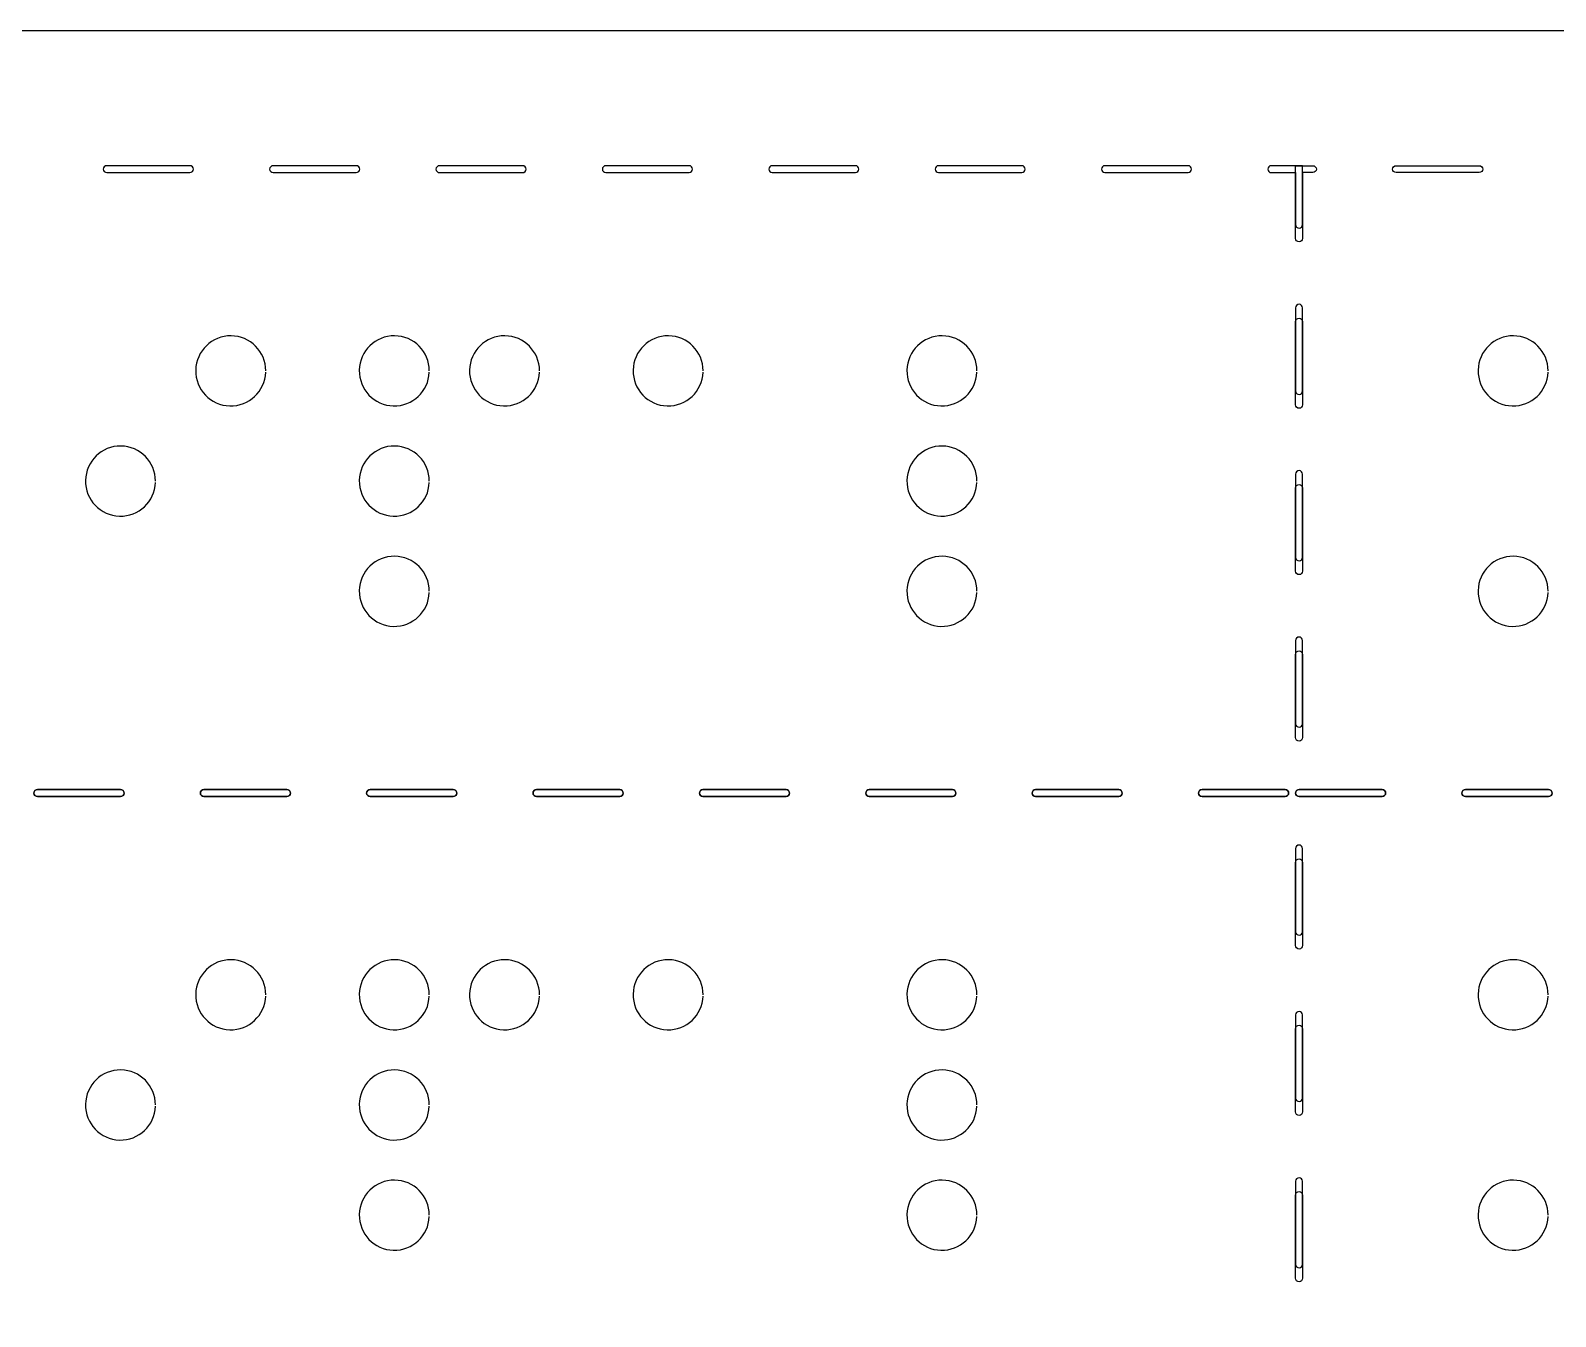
# Model space of a CAD drawing. Extents: x 0 to 168, y 0 to 80.
# Drawn here: x 83.5 to 127.5, y 42.8 to 79.9 of the extents above; entities that cross this region are included whole.
import ezdxf

# ---------------------------------------------------------------- set-up
doc = ezdxf.new("R2010")
doc.units = 0
doc.layers.add('Camada_1', color=7, linetype='CONTINUOUS')

msp = doc.modelspace()

# ---------------------------------------------------------------- linework, layer by layer
at = {"layer": 'Camada_1', "color": 7}
for points in [[(0.1, 79.900002), (167.9, 79.900002), (167.9, 0.1), (0.1, 0.1)], [(120.09964, 73.80078)], [(120.09962, 71.99998)], [(120.09962, 68.99998)], [(120.09962, 67.20115)], [(120.09962, 64.20115)], [(120.09962, 62.40037)], [(120.09962, 59.40037)], [(120.0996, 56.40038)], [(120.0996, 53.4004)], [(120.0996, 51.5996)], [(120.09961, 48.59961)], [(120.0996, 46.80078)], [(120.09961, 43.80078)]]:
    msp.add_lwpolyline(points, close=True, dxfattribs=at)
for points in [[(88.099622, 75.99998), (85.699232, 75.99998)], [(85.699232, 75.80078), (88.099622, 75.80078)], [(92.900404, 75.99998), (90.500013, 75.99998)], [(90.500013, 75.80078), (92.900404, 75.80078)], [(97.699232, 75.99998), (95.300794, 75.99998)], [(95.300794, 75.80078), (97.699232, 75.80078)], [(102.500013, 75.99998), (100.099622, 75.99998)], [(100.099622, 75.80078), (102.500013, 75.80078)], [(107.30079, 75.99998), (104.9004, 75.99998)], [(104.9004, 75.80078), (107.30079, 75.80078)], [(112.09962, 75.99998), (109.69923, 75.99998)], [(109.69923, 75.80078), (112.09962, 75.80078)], [(116.9004, 75.99998), (114.50001, 75.99998)], [(114.50001, 75.80078), (116.9004, 75.80078)], [(120.19921, 74.30078), (120.19921, 76.000002), (119.30079, 75.99998)], [(119.30079, 75.80078), (120.00001, 75.80078), (120.00001, 74.30078)], [(120.00002, 73.90036), (120.00002, 75.99997), (120.50002, 75.99997)], [(120.50002, 75.80077), (120.19924, 75.80077), (120.19924, 73.90038)], [(122.9004, 75.99996), (125.30079, 75.99996)], [(125.30079, 75.80076), (122.9004, 75.80076)], [(120.00002, 71.90038), (120.00002, 69.49999)], [(120.19922, 69.49999), (120.19922, 71.90038)], [(120.00002, 69.10154), (120.00002, 71.49998)], [(120.19922, 71.49998), (120.19922, 69.10154)], [(120.00002, 67.10155), (120.00002, 64.70116)], [(120.19922, 64.70116), (120.19922, 67.10155)], [(120.00002, 64.30075), (120.00002, 66.70114)], [(120.19922, 66.70114), (120.19922, 64.30075)], [(120.00002, 62.30077), (120.00002, 59.90038)], [(120.19922, 59.90038), (120.19922, 62.30077)], [(120.00002, 59.49997), (120.00002, 61.90036)], [(120.19922, 61.90036), (120.19922, 59.49997)], [(83.699219, 57.99998), (86.099609, 57.99998)], [(86.099609, 57.80078), (83.699219, 57.80078)], [(86.099622, 57.99998), (83.699232, 57.99998)], [(83.699232, 57.80078), (86.099622, 57.80078)], [(88.5, 58), (90.900391, 58)], [(90.900391, 57.8008), (88.5, 57.80078)], [(90.900404, 57.99998), (88.500013, 57.99998)], [(88.500013, 57.80078), (90.900404, 57.80078)], [(93.300781, 57.99998), (95.699219, 57.99998)], [(95.699219, 57.80078), (93.300781, 57.80078)], [(95.699232, 57.99998), (93.300794, 57.99998)], [(93.300794, 57.80078), (95.699232, 57.80078)], [(98.099609, 58), (100.5, 58)], [(100.5, 57.8008), (98.099609, 57.80078)], [(100.500013, 57.99998), (98.099622, 57.99998)], [(98.099622, 57.80078), (100.500013, 57.80078)], [(102.900391, 57.99998), (105.30078, 57.99998)], [(105.30078, 57.80078), (102.900391, 57.80078)], [(105.30079, 57.99998), (102.900404, 57.99998)], [(102.900404, 57.80078), (105.30079, 57.80078)], [(107.69922, 57.99998), (110.09961, 57.99998)], [(110.09961, 57.80078), (107.69922, 57.80078)], [(110.09962, 57.99998), (107.69923, 57.99998)], [(107.69923, 57.80078), (110.09962, 57.80078)], [(112.5, 58), (114.90039, 58)], [(114.90039, 57.8008), (112.5, 57.80078)], [(114.9004, 57.99998), (112.50001, 57.99998)], [(112.50001, 57.80078), (114.9004, 57.80078)], [(117.30078, 57.99998), (119.69922, 57.99998)], [(119.69922, 57.80078), (117.30078, 57.80078)], [(119.69923, 57.99998), (117.30079, 57.99998)], [(117.30079, 57.80078), (119.69923, 57.80078)], [(122.5, 58), (120.09961, 58)], [(120.09961, 57.8008), (122.5, 57.8008)], [(120.09962, 57.99996), (122.50001, 57.99996)], [(122.50001, 57.80076), (120.09962, 57.80076)], [(127.30078, 58), (124.90039, 58)], [(124.90039, 57.8008), (127.30078, 57.8008)], [(124.9004, 57.99996), (127.30079, 57.99996)], [(127.30079, 57.80076), (124.9004, 57.80076)], [(120, 56.30078), (120, 53.90039)], [(120, 53.5), (120, 55.90039)], [(120.1992, 53.90039), (120.1992, 56.30078)], [(120.1992, 55.90039), (120.1992, 53.5)], [(120, 51.5), (120, 49.09961)], [(120.1992, 49.09961), (120.1992, 51.5)], [(120.00001, 48.69921), (120.00001, 51.0996)], [(120.19921, 51.0996), (120.19921, 48.69921)], [(120, 46.69922), (120, 44.30078)], [(120.1992, 44.30078), (120.1992, 46.69922)], [(120.00001, 43.90038), (120.00001, 46.30077)], [(120.19921, 46.30077), (120.19921, 43.90038)]]:
    msp.add_lwpolyline(points, dxfattribs=at)
for points in [[(85.699232, 75.99998), (85.644312, 75.999766), (85.599841, 75.9553), (85.599622, 75.90038)], [(85.599622, 75.90038), (85.599841, 75.84546), (85.644312, 75.800994), (85.699232, 75.80078)], [(88.199232, 75.90038), (88.199013, 75.9553), (88.154542, 75.999766), (88.099622, 75.99998)], [(88.099622, 75.80078), (88.154542, 75.800994), (88.199013, 75.84546), (88.199232, 75.90038)], [(90.500013, 75.99998), (90.445093, 75.999766), (90.400622, 75.9553), (90.400403, 75.90038)], [(90.400403, 75.90038), (90.400622, 75.84546), (90.445093, 75.800994), (90.500013, 75.80078)], [(93.000014, 75.90038), (92.999795, 75.9553), (92.955324, 75.999766), (92.900404, 75.99998)], [(92.900404, 75.80078), (92.955324, 75.800994), (92.999795, 75.84546), (93.000014, 75.90038)], [(95.229214, 75.971389), (95.210133, 75.952677), (95.199336, 75.927105), (95.199232, 75.90038)], [(95.199232, 75.90038), (95.199336, 75.873655), (95.210133, 75.848083), (95.229214, 75.829371)], [(95.300794, 75.99998), (95.274072, 76.000398), (95.248295, 75.990102), (95.229214, 75.971389)], [(95.229214, 75.829371), (95.248295, 75.810658), (95.274072, 75.800362), (95.300794, 75.80078)], [(97.770812, 75.971389), (97.751731, 75.990102), (97.725954, 76.000398), (97.699232, 75.99998)], [(97.699232, 75.80078), (97.725954, 75.800362), (97.751731, 75.810658), (97.770812, 75.829371)], [(97.800794, 75.90038), (97.80069, 75.927105), (97.789893, 75.952677), (97.770812, 75.971389)], [(97.770812, 75.829371), (97.789893, 75.848083), (97.80069, 75.873655), (97.800794, 75.90038)], [(100.099622, 75.99998), (100.044702, 75.999766), (100.000231, 75.9553), (100.000012, 75.90038)], [(100.000012, 75.90038), (100.000231, 75.84546), (100.044702, 75.800994), (100.099622, 75.80078)], [(102.599623, 75.90038), (102.599404, 75.9553), (102.554933, 75.999766), (102.500013, 75.99998)], [(102.500013, 75.80078), (102.554933, 75.800994), (102.599404, 75.84546), (102.599623, 75.90038)], [(104.9004, 75.99998), (104.845484, 75.999761), (104.801019, 75.955296), (104.8008, 75.90038)], [(104.8008, 75.90038), (104.801019, 75.845464), (104.845484, 75.800999), (104.9004, 75.80078)], [(107.40039, 75.90038), (107.400171, 75.955296), (107.355706, 75.999761), (107.30079, 75.99998)], [(107.30079, 75.80078), (107.355706, 75.800999), (107.400171, 75.845464), (107.40039, 75.90038)], [(109.69923, 75.99998), (109.644314, 75.999761), (109.599849, 75.955296), (109.59963, 75.90038)], [(109.59963, 75.90038), (109.599849, 75.845464), (109.644314, 75.800999), (109.69923, 75.80078)], [(112.19922, 75.90038), (112.199001, 75.955296), (112.154536, 75.999761), (112.09962, 75.99998)], [(112.09962, 75.80078), (112.154536, 75.800999), (112.199001, 75.845464), (112.19922, 75.90038)], [(114.50001, 75.99998), (114.445094, 75.999761), (114.400629, 75.955296), (114.40041, 75.90038)], [(114.40041, 75.90038), (114.400629, 75.845464), (114.445094, 75.800999), (114.50001, 75.80078)], [(117, 75.90038), (116.999781, 75.955296), (116.955316, 75.999761), (116.9004, 75.99998)], [(116.9004, 75.80078), (116.955316, 75.800999), (116.999781, 75.845464), (117, 75.90038)], [(119.229211, 75.971388), (119.21013, 75.952676), (119.199334, 75.927105), (119.19923, 75.90038)], [(119.19923, 75.90038), (119.199334, 75.873655), (119.21013, 75.848084), (119.229211, 75.829372)], [(119.30079, 75.99998), (119.274068, 76.000397), (119.248291, 75.990101), (119.229211, 75.971388)], [(119.229211, 75.829372), (119.248291, 75.810659), (119.274068, 75.800363), (119.30079, 75.80078)], [(120.50002, 75.99997), (120.554936, 75.999751), (120.599401, 75.955286), (120.59962, 75.90037)], [(120.59962, 75.90037), (120.599401, 75.845454), (120.554936, 75.800989), (120.50002, 75.80077)], [(122.8008, 75.90036), (122.801019, 75.955276), (122.845484, 75.999741), (122.9004, 75.99996)], [(122.9004, 75.80076), (122.845484, 75.800979), (122.801019, 75.845444), (122.8008, 75.90036)], [(125.30079, 75.99996), (125.355706, 75.999741), (125.400171, 75.955276), (125.40039, 75.90036)], [(125.40039, 75.90036), (125.400171, 75.845444), (125.355706, 75.800979), (125.30079, 75.80076)], [(120.00001, 74.30078), (120.000229, 74.245864), (120.044694, 74.201399), (120.09961, 74.20118)], [(120.09961, 74.20118), (120.154526, 74.201399), (120.198991, 74.245864), (120.19921, 74.30078)], [(120.09962, 73.80076), (120.044704, 73.800979), (120.000239, 73.845444), (120.00002, 73.90036)], [(120.19924, 73.90038), (120.199021, 73.845464), (120.154556, 73.800999), (120.09964, 73.80078)], [(120.09962, 71.99998), (120.044704, 71.999761), (120.000239, 71.955296), (120.00002, 71.90038)], [(120.19922, 71.90038), (120.199001, 71.955296), (120.154536, 71.999761), (120.09962, 71.99998)], [(120.00002, 71.49998), (119.999603, 71.526702), (120.009899, 71.552479), (120.028612, 71.571559)], [(120.028612, 71.571559), (120.047324, 71.59064), (120.072895, 71.601436), (120.09962, 71.60154)], [(120.09962, 71.60154), (120.126345, 71.601436), (120.151916, 71.59064), (120.170628, 71.571559)], [(120.170628, 71.571559), (120.189341, 71.552479), (120.199637, 71.526702), (120.19922, 71.49998)], [(89.286579, 71.09176), (88.732688, 71.097021), (88.277974, 70.654299), (88.267472, 70.09953)], [(90.286721, 70.08035), (90.286724, 70.635219), (89.840471, 71.086499), (89.286579, 71.09176)], [(94.006596, 71.09176), (93.452705, 71.097021), (92.997991, 70.654299), (92.987489, 70.09953)], [(95.006737, 70.08035), (95.00674, 70.635219), (94.560488, 71.086499), (94.006596, 71.09176)], [(97.186581, 71.09176), (96.63269, 71.097021), (96.177976, 70.654299), (96.167474, 70.09953)], [(98.186722, 70.08035), (98.186725, 70.635219), (97.740473, 71.086499), (97.186581, 71.09176)], [(101.906597, 71.09176), (101.352706, 71.097021), (100.897992, 70.654299), (100.88749, 70.09953)], [(102.906739, 70.08035), (102.906742, 70.635219), (102.460489, 71.086499), (101.906597, 71.09176)], [(109.806583, 71.09176), (109.25269, 71.097023), (108.797975, 70.6543), (108.787473, 70.09953)], [(110.806723, 70.08035), (110.806726, 70.635219), (110.360475, 71.086498), (109.806583, 71.09176)], [(126.286623, 71.09183), (125.732734, 71.097087), (125.278025, 70.654366), (125.267523, 70.0996)], [(127.286763, 70.08042), (127.286766, 70.635289), (126.840515, 71.086568), (126.286623, 71.09183)], [(88.267472, 70.09953), (88.256969, 69.544762), (88.694598, 69.085091), (89.248289, 69.06931)], [(89.248289, 69.06931), (89.80198, 69.053529), (90.264992, 69.487532), (90.285995, 70.042)], [(92.987489, 70.09953), (92.976986, 69.544763), (93.414615, 69.085091), (93.968305, 69.06931)], [(93.968305, 69.06931), (94.521996, 69.053529), (94.985008, 69.487532), (95.006011, 70.042)], [(96.167474, 70.09953), (96.156971, 69.544763), (96.5946, 69.085091), (97.14829, 69.06931)], [(97.14829, 69.06931), (97.701981, 69.053529), (98.164993, 69.487532), (98.185996, 70.042)], [(100.88749, 70.09953), (100.876987, 69.544762), (101.314616, 69.085091), (101.868307, 69.06931)], [(101.868307, 69.06931), (102.421998, 69.053529), (102.88501, 69.487532), (102.906013, 70.042)], [(108.787473, 70.09953), (108.77697, 69.544761), (109.214601, 69.085089), (109.768293, 69.06931)], [(109.768293, 69.06931), (110.321986, 69.053527), (110.785, 69.48753), (110.806003, 70.042)], [(125.267523, 70.0996), (125.25702, 69.544835), (125.694645, 69.085164), (126.248333, 69.06938)], [(126.248333, 69.06938), (126.802026, 69.053597), (127.26504, 69.4876), (127.286043, 70.04207)], [(120.028612, 69.029961), (120.009899, 69.049041), (119.999603, 69.074818), (120.00002, 69.10154)], [(120.00002, 69.49999), (120.000239, 69.445074), (120.044704, 69.400609), (120.09962, 69.40039)], [(120.09962, 69.40039), (120.154536, 69.400609), (120.199001, 69.445074), (120.19922, 69.49999)], [(120.19922, 69.10154), (120.199637, 69.074818), (120.189341, 69.049041), (120.170628, 69.029961)], [(120.09962, 68.99998), (120.072895, 69.000084), (120.047324, 69.01088), (120.028612, 69.029961)], [(120.170628, 69.029961), (120.151916, 69.01088), (120.126345, 69.000084), (120.09962, 68.99998)], [(86.106587, 67.91176), (85.552696, 67.917021), (85.097982, 67.474299), (85.08748, 66.91953)], [(87.106728, 66.90035), (87.106731, 67.455219), (86.660479, 67.906499), (86.106587, 67.91176)], [(94.006596, 67.91176), (93.452705, 67.917021), (92.997991, 67.474299), (92.987489, 66.91953)], [(95.006737, 66.90035), (95.00674, 67.455219), (94.560488, 67.906499), (94.006596, 67.91176)], [(109.806583, 67.91176), (109.25269, 67.917023), (108.797975, 67.4743), (108.787473, 66.91953)], [(110.806723, 66.90035), (110.806726, 67.455219), (110.360475, 67.906498), (109.806583, 67.91176)], [(85.08748, 66.91953), (85.076977, 66.364763), (85.514606, 65.905091), (86.068296, 65.88931)], [(92.987489, 66.91953), (92.976986, 66.364763), (93.414615, 65.905091), (93.968305, 65.88931)], [(108.787473, 66.91953), (108.77697, 66.364761), (109.214601, 65.905089), (109.768293, 65.88931)], [(120.09962, 67.20115), (120.044704, 67.200931), (120.000239, 67.156466), (120.00002, 67.10155)], [(120.19922, 67.10155), (120.199001, 67.156466), (120.154536, 67.200931), (120.09962, 67.20115)], [(86.068296, 65.88931), (86.621987, 65.873529), (87.084999, 66.307532), (87.106002, 66.862)], [(93.968305, 65.88931), (94.521996, 65.873529), (94.985008, 66.307532), (95.006011, 66.862)], [(109.768293, 65.88931), (110.321986, 65.873527), (110.785, 66.30753), (110.806003, 66.862)], [(120.00002, 66.70114), (120.000239, 66.756056), (120.044704, 66.800521), (120.09962, 66.80074)], [(120.09962, 66.80074), (120.154536, 66.800521), (120.199001, 66.756056), (120.19922, 66.70114)], [(94.006596, 64.73175), (93.452705, 64.737011), (92.997991, 64.294289), (92.987489, 63.73952)], [(95.006737, 63.72034), (95.00674, 64.275209), (94.560488, 64.726489), (94.006596, 64.73175)], [(109.806583, 64.73175), (109.25269, 64.737013), (108.797975, 64.29429), (108.787473, 63.73952)], [(110.806723, 63.72034), (110.806726, 64.275209), (110.360475, 64.726488), (109.806583, 64.73175)], [(120.00002, 64.70116), (120.000239, 64.646244), (120.044704, 64.601779), (120.09962, 64.60156)], [(120.09962, 64.60156), (120.154536, 64.601779), (120.199001, 64.646244), (120.19922, 64.70116)], [(126.286623, 64.73183), (125.732738, 64.737087), (125.27803, 64.294372), (125.267523, 63.73961)], [(127.286763, 63.72043), (127.28676, 64.275295), (126.840511, 64.726568), (126.286623, 64.73183)], [(120.09962, 64.20115), (120.044704, 64.201369), (120.000239, 64.245834), (120.00002, 64.30075)], [(120.19922, 64.30075), (120.199001, 64.245834), (120.154536, 64.201369), (120.09962, 64.20115)], [(92.987489, 63.73952), (92.976986, 63.184753), (93.414615, 62.725081), (93.968305, 62.7093)], [(93.968305, 62.7093), (94.521996, 62.693519), (94.985008, 63.127522), (95.006011, 63.68199)], [(108.787473, 63.73952), (108.77697, 63.184751), (109.214601, 62.725079), (109.768293, 62.7093)], [(109.768293, 62.7093), (110.321986, 62.693517), (110.785, 63.12752), (110.806003, 63.68199)], [(125.267523, 63.73961), (125.25702, 63.184845), (125.694645, 62.725174), (126.248333, 62.70939)], [(126.248333, 62.70939), (126.802026, 62.693607), (127.26504, 63.12761), (127.286043, 63.68208)], [(120.09962, 62.40037), (120.044704, 62.400151), (120.000239, 62.355686), (120.00002, 62.30077)], [(120.19922, 62.30077), (120.199001, 62.355686), (120.154536, 62.400151), (120.09962, 62.40037)], [(120.00002, 61.90036), (120.000239, 61.955276), (120.044704, 61.999741), (120.09962, 61.99996)], [(120.09962, 61.99996), (120.154536, 61.999741), (120.199001, 61.955276), (120.19922, 61.90036)], [(120.00002, 59.90038), (120.000239, 59.845464), (120.044704, 59.800999), (120.09962, 59.80078)], [(120.09962, 59.80078), (120.154536, 59.800999), (120.199001, 59.845464), (120.19922, 59.90038)], [(120.09962, 59.40037), (120.044704, 59.400589), (120.000239, 59.445054), (120.00002, 59.49997)], [(120.19922, 59.49997), (120.199001, 59.445054), (120.154536, 59.400589), (120.09962, 59.40037)], [(83.599609, 57.90038), (83.599828, 57.9553), (83.644299, 57.999766), (83.699219, 57.99998)], [(83.699219, 57.80078), (83.644299, 57.800994), (83.599828, 57.84546), (83.599609, 57.90038)], [(83.699232, 57.99998), (83.644312, 57.999766), (83.599841, 57.9553), (83.599622, 57.90038)], [(83.599622, 57.90038), (83.599841, 57.84546), (83.644312, 57.800994), (83.699232, 57.80078)], [(86.099609, 57.99998), (86.154529, 57.999766), (86.199, 57.9553), (86.199219, 57.90038)], [(86.199219, 57.90038), (86.199, 57.84546), (86.154529, 57.800994), (86.099609, 57.80078)], [(86.199232, 57.90038), (86.199013, 57.9553), (86.154542, 57.999766), (86.099622, 57.99998)], [(86.099622, 57.80078), (86.154542, 57.800994), (86.199013, 57.84546), (86.199232, 57.90038)], [(88.40039, 57.90038), (88.400598, 57.955308), (88.445072, 57.999786), (88.5, 58)], [(88.5, 57.80078), (88.44508, 57.800994), (88.400609, 57.84546), (88.40039, 57.90038)], [(88.500013, 57.99998), (88.445093, 57.999766), (88.400622, 57.9553), (88.400403, 57.90038)], [(88.400403, 57.90038), (88.400622, 57.84546), (88.445093, 57.800994), (88.500013, 57.80078)], [(90.900391, 58), (90.955311, 57.999786), (90.999782, 57.95532), (91.000001, 57.9004)], [(91.000001, 57.9004), (90.999782, 57.84548), (90.955311, 57.801014), (90.900391, 57.8008)], [(91.000014, 57.90038), (90.999795, 57.9553), (90.955324, 57.999766), (90.900404, 57.99998)], [(90.900404, 57.80078), (90.955324, 57.800994), (90.999795, 57.84546), (91.000014, 57.90038)], [(93.199219, 57.90038), (93.199323, 57.927105), (93.21012, 57.952677), (93.229201, 57.971389)], [(93.229201, 57.829371), (93.21012, 57.848083), (93.199323, 57.873655), (93.199219, 57.90038)], [(93.229214, 57.971389), (93.210133, 57.952677), (93.199336, 57.927105), (93.199232, 57.90038)], [(93.199232, 57.90038), (93.199336, 57.873655), (93.210133, 57.848083), (93.229214, 57.829371)], [(93.229201, 57.971389), (93.248282, 57.990102), (93.274059, 58.000398), (93.300781, 57.99998)], [(93.300781, 57.80078), (93.274059, 57.800362), (93.248282, 57.810658), (93.229201, 57.829371)], [(93.300794, 57.99998), (93.274072, 58.000398), (93.248295, 57.990102), (93.229214, 57.971389)], [(93.229214, 57.829371), (93.248295, 57.810658), (93.274072, 57.800362), (93.300794, 57.80078)], [(95.699219, 57.99998), (95.725941, 58.000398), (95.751718, 57.990102), (95.770799, 57.971389)], [(95.770799, 57.829371), (95.751718, 57.810658), (95.725941, 57.800362), (95.699219, 57.80078)], [(95.770812, 57.971389), (95.751731, 57.990102), (95.725954, 58.000398), (95.699232, 57.99998)], [(95.699232, 57.80078), (95.725954, 57.800362), (95.751731, 57.810658), (95.770812, 57.829371)], [(95.770799, 57.971389), (95.78988, 57.952677), (95.800677, 57.927105), (95.800781, 57.90038)], [(95.800781, 57.90038), (95.800677, 57.873655), (95.78988, 57.848083), (95.770799, 57.829371)], [(95.800794, 57.90038), (95.80069, 57.927105), (95.789893, 57.952677), (95.770812, 57.971389)], [(95.770812, 57.829371), (95.789893, 57.848083), (95.80069, 57.873655), (95.800794, 57.90038)], [(98, 57.90039), (98.000214, 57.955314), (98.044685, 57.999786), (98.099609, 58)], [(98.099609, 57.80078), (98.044685, 57.800994), (98.000214, 57.845466), (98, 57.90039)], [(98.099622, 57.99998), (98.044702, 57.999766), (98.000231, 57.9553), (98.000012, 57.90038)], [(98.000012, 57.90038), (98.000231, 57.84546), (98.044702, 57.800994), (98.099622, 57.80078)], [(100.5, 58), (100.55492, 57.999786), (100.599391, 57.95532), (100.59961, 57.9004)], [(100.59961, 57.9004), (100.599391, 57.84548), (100.55492, 57.801014), (100.5, 57.8008)], [(100.599623, 57.90038), (100.599404, 57.9553), (100.554933, 57.999766), (100.500013, 57.99998)], [(100.500013, 57.80078), (100.554933, 57.800994), (100.599404, 57.84546), (100.599623, 57.90038)], [(102.800781, 57.90038), (102.801, 57.9553), (102.845471, 57.999766), (102.900391, 57.99998)], [(102.900391, 57.80078), (102.845471, 57.800994), (102.801, 57.84546), (102.800781, 57.90038)], [(102.900404, 57.99998), (102.845484, 57.999766), (102.801013, 57.9553), (102.800794, 57.90038)], [(102.800794, 57.90038), (102.801013, 57.84546), (102.845484, 57.800994), (102.900404, 57.80078)], [(105.30078, 57.99998), (105.355696, 57.999761), (105.400161, 57.955296), (105.40038, 57.90038)], [(105.40038, 57.90038), (105.400161, 57.845464), (105.355696, 57.800999), (105.30078, 57.80078)], [(105.40039, 57.90038), (105.400171, 57.955296), (105.355706, 57.999761), (105.30079, 57.99998)], [(105.30079, 57.80078), (105.355706, 57.800999), (105.400171, 57.845464), (105.40039, 57.90038)], [(107.59962, 57.90038), (107.599839, 57.955296), (107.644304, 57.999761), (107.69922, 57.99998)], [(107.69922, 57.80078), (107.644304, 57.800999), (107.599839, 57.845464), (107.59962, 57.90038)], [(107.69923, 57.99998), (107.644314, 57.999761), (107.599849, 57.955296), (107.59963, 57.90038)], [(107.59963, 57.90038), (107.599849, 57.845464), (107.644314, 57.800999), (107.69923, 57.80078)], [(110.09961, 57.99998), (110.154526, 57.999761), (110.198991, 57.955296), (110.19921, 57.90038)], [(110.19921, 57.90038), (110.198991, 57.845464), (110.154526, 57.800999), (110.09961, 57.80078)], [(110.19922, 57.90038), (110.199001, 57.955296), (110.154536, 57.999761), (110.09962, 57.99998)], [(110.09962, 57.80078), (110.154536, 57.800999), (110.199001, 57.845464), (110.19922, 57.90038)], [(112.4004, 57.90038), (112.400608, 57.955304), (112.445076, 57.999781), (112.5, 58)], [(112.5, 57.80078), (112.445084, 57.800999), (112.400619, 57.845464), (112.4004, 57.90038)], [(112.50001, 57.99998), (112.445094, 57.999761), (112.400629, 57.955296), (112.40041, 57.90038)], [(112.40041, 57.90038), (112.400629, 57.845464), (112.445094, 57.800999), (112.50001, 57.80078)], [(114.90039, 58), (114.955306, 57.999781), (114.999771, 57.955316), (114.99999, 57.9004)], [(114.99999, 57.9004), (114.999771, 57.845484), (114.955306, 57.801019), (114.90039, 57.8008)], [(115, 57.90038), (114.999781, 57.955296), (114.955316, 57.999761), (114.9004, 57.99998)], [(114.9004, 57.80078), (114.955316, 57.800999), (114.999781, 57.845464), (115, 57.90038)], [(117.19922, 57.90038), (117.199324, 57.927105), (117.21012, 57.952676), (117.229201, 57.971388)], [(117.229201, 57.829372), (117.21012, 57.848084), (117.199324, 57.873655), (117.19922, 57.90038)], [(117.229211, 57.971388), (117.21013, 57.952676), (117.199334, 57.927105), (117.19923, 57.90038)], [(117.19923, 57.90038), (117.199334, 57.873655), (117.21013, 57.848084), (117.229211, 57.829372)], [(117.229201, 57.971388), (117.248281, 57.990101), (117.274058, 58.000397), (117.30078, 57.99998)], [(117.30078, 57.80078), (117.274058, 57.800363), (117.248281, 57.810659), (117.229201, 57.829372)], [(117.30079, 57.99998), (117.274068, 58.000397), (117.248291, 57.990101), (117.229211, 57.971388)], [(117.229211, 57.829372), (117.248291, 57.810659), (117.274068, 57.800363), (117.30079, 57.80078)], [(119.69922, 57.99998), (119.725942, 58.000397), (119.751719, 57.990101), (119.770799, 57.971388)], [(119.770799, 57.829372), (119.751719, 57.810659), (119.725942, 57.800363), (119.69922, 57.80078)], [(119.770809, 57.971388), (119.751729, 57.990101), (119.725952, 58.000397), (119.69923, 57.99998)], [(119.69923, 57.80078), (119.725952, 57.800363), (119.751729, 57.810659), (119.770809, 57.829372)], [(119.770799, 57.971388), (119.78988, 57.952676), (119.800676, 57.927105), (119.80078, 57.90038)], [(119.80078, 57.90038), (119.800676, 57.873655), (119.78988, 57.848084), (119.770799, 57.829372)], [(119.80079, 57.90038), (119.800686, 57.927105), (119.78989, 57.952676), (119.770809, 57.971388)], [(119.770809, 57.829372), (119.78989, 57.848084), (119.800686, 57.873655), (119.80079, 57.90038)], [(120.09961, 58), (120.044694, 57.999781), (120.000229, 57.955316), (120.00001, 57.9004)], [(120.00001, 57.9004), (120.000229, 57.845484), (120.044694, 57.801019), (120.09961, 57.8008)], [(120.00002, 57.90036), (120.000239, 57.955276), (120.044704, 57.999741), (120.09962, 57.99996)], [(120.09962, 57.80076), (120.044704, 57.800979), (120.000239, 57.845444), (120.00002, 57.90036)], [(122.5996, 57.9004), (122.599381, 57.955316), (122.554916, 57.999781), (122.5, 58)], [(122.5, 57.8008), (122.554916, 57.801019), (122.599381, 57.845484), (122.5996, 57.9004)], [(122.50001, 57.99996), (122.554926, 57.999741), (122.599391, 57.955276), (122.59961, 57.90036)], [(122.59961, 57.90036), (122.599391, 57.845444), (122.554926, 57.800979), (122.50001, 57.80076)], [(124.90039, 58), (124.845474, 57.999781), (124.801009, 57.955316), (124.80079, 57.9004)], [(124.80079, 57.9004), (124.801009, 57.845484), (124.845474, 57.801019), (124.90039, 57.8008)], [(124.8008, 57.90036), (124.801019, 57.955276), (124.845484, 57.999741), (124.9004, 57.99996)], [(124.9004, 57.80076), (124.845484, 57.800979), (124.801019, 57.845444), (124.8008, 57.90036)], [(127.40038, 57.9004), (127.400161, 57.955316), (127.355696, 57.999781), (127.30078, 58)], [(127.30078, 57.8008), (127.355696, 57.801019), (127.400161, 57.845484), (127.40038, 57.9004)], [(127.30079, 57.99996), (127.355706, 57.999741), (127.400171, 57.955276), (127.40039, 57.90036)], [(127.40039, 57.90036), (127.400171, 57.845444), (127.355706, 57.800979), (127.30079, 57.80076)], [(120.09961, 56.40039), (120.044686, 56.400176), (120.000214, 56.355704), (120, 56.30078)], [(120.1992, 56.30078), (120.198981, 56.355696), (120.154516, 56.400161), (120.0996, 56.40038)], [(120, 55.90039), (120.000219, 55.955306), (120.044684, 55.999771), (120.0996, 55.99999)], [(120.0996, 55.99999), (120.154516, 55.999771), (120.198981, 55.955306), (120.1992, 55.90039)], [(120, 53.90039), (120.000219, 53.845474), (120.044684, 53.801009), (120.0996, 53.80079)], [(120.0996, 53.80079), (120.154516, 53.801009), (120.198981, 53.845474), (120.1992, 53.90039)], [(120.09961, 53.40039), (120.044686, 53.400604), (120.000214, 53.445076), (120, 53.5)], [(120.1992, 53.5), (120.198981, 53.445084), (120.154516, 53.400619), (120.0996, 53.4004)], [(89.286566, 53.09181), (88.732674, 53.097071), (88.27796, 52.654349), (88.267459, 52.09958)], [(90.286708, 52.0804), (90.28671, 52.635269), (89.840458, 53.086549), (89.286566, 53.09181)], [(94.006583, 53.09181), (93.452691, 53.097071), (92.997977, 52.654349), (92.987476, 52.09958)], [(95.006724, 52.0804), (95.006726, 52.635269), (94.560475, 53.086549), (94.006583, 53.09181)], [(97.186568, 53.09181), (96.632676, 53.097071), (96.177962, 52.654349), (96.167461, 52.09958)], [(98.186709, 52.0804), (98.186711, 52.635269), (97.74046, 53.086549), (97.186568, 53.09181)], [(101.906584, 53.09181), (101.352692, 53.097071), (100.897978, 52.654349), (100.887477, 52.09958)], [(102.906726, 52.0804), (102.906728, 52.635269), (102.460476, 53.086549), (101.906584, 53.09181)], [(109.80657, 53.09181), (109.252677, 53.097073), (108.797961, 52.65435), (108.78746, 52.09958)], [(110.80671, 52.0804), (110.806712, 52.635269), (110.360461, 53.086548), (109.80657, 53.09181)], [(126.28661, 53.09181), (125.732721, 53.097067), (125.278011, 52.654346), (125.26751, 52.09958)], [(127.28675, 52.0804), (127.286752, 52.635269), (126.840501, 53.086548), (126.28661, 53.09181)], [(88.267459, 52.09958), (88.256956, 51.544812), (88.694585, 51.085141), (89.248276, 51.06936)], [(89.248276, 51.06936), (89.801967, 51.053579), (90.264979, 51.487582), (90.285982, 52.04205)], [(92.987476, 52.09958), (92.976973, 51.544813), (93.414601, 51.085141), (93.968292, 51.06936)], [(93.968292, 51.06936), (94.521983, 51.053579), (94.984995, 51.487582), (95.005998, 52.04205)], [(96.167461, 52.09958), (96.156958, 51.544813), (96.594586, 51.085141), (97.148277, 51.06936)], [(97.148277, 51.06936), (97.701968, 51.053579), (98.16498, 51.487582), (98.185983, 52.04205)], [(100.887477, 52.09958), (100.876974, 51.544812), (101.314603, 51.085141), (101.868294, 51.06936)], [(101.868294, 51.06936), (102.421985, 51.053579), (102.884997, 51.487582), (102.906, 52.04205)], [(108.78746, 52.09958), (108.776957, 51.544811), (109.214588, 51.085139), (109.76828, 51.06936)], [(109.76828, 51.06936), (110.321972, 51.053577), (110.784987, 51.48758), (110.80599, 52.04205)], [(125.26751, 52.09958), (125.257007, 51.544815), (125.694632, 51.085144), (126.24832, 51.06936)], [(126.24832, 51.06936), (126.802012, 51.053577), (127.265027, 51.48758), (127.28603, 52.04205)], [(120.09961, 51.59961), (120.044686, 51.599396), (120.000214, 51.554924), (120, 51.5)], [(120.1992, 51.5), (120.198981, 51.554916), (120.154516, 51.599381), (120.0996, 51.5996)], [(120.00001, 51.0996), (120.000229, 51.154516), (120.044694, 51.198981), (120.09961, 51.1992)], [(120.09961, 51.1992), (120.154526, 51.198981), (120.198991, 51.154516), (120.19921, 51.0996)], [(86.106574, 49.91181), (85.552682, 49.917071), (85.097968, 49.474349), (85.087467, 48.91958)], [(87.106715, 48.9004), (87.106717, 49.455269), (86.660466, 49.906549), (86.106574, 49.91181)], [(94.006583, 49.91181), (93.452691, 49.917071), (92.997977, 49.474349), (92.987476, 48.91958)], [(95.006724, 48.9004), (95.006726, 49.455269), (94.560475, 49.906549), (94.006583, 49.91181)], [(109.80657, 49.91181), (109.252677, 49.917073), (108.797961, 49.47435), (108.78746, 48.91958)], [(110.80671, 48.9004), (110.806712, 49.455269), (110.360461, 49.906548), (109.80657, 49.91181)], [(85.087467, 48.91958), (85.076964, 48.364813), (85.514592, 47.905141), (86.068283, 47.88936)], [(86.068283, 47.88936), (86.621974, 47.873579), (87.084986, 48.307582), (87.105989, 48.86205)], [(92.987476, 48.91958), (92.976973, 48.364813), (93.414601, 47.905141), (93.968292, 47.88936)], [(93.968292, 47.88936), (94.521983, 47.873579), (94.984995, 48.307582), (95.005998, 48.86205)], [(108.78746, 48.91958), (108.776957, 48.364811), (109.214588, 47.905139), (109.76828, 47.88936)], [(109.76828, 47.88936), (110.321972, 47.873577), (110.784987, 48.30758), (110.80599, 48.86205)], [(120, 49.09961), (120.000219, 49.044694), (120.044684, 49.000229), (120.0996, 49.00001)], [(120.0996, 49.00001), (120.154516, 49.000229), (120.198981, 49.044694), (120.1992, 49.09961)], [(120.09961, 48.59961), (120.044694, 48.599829), (120.000229, 48.644294), (120.00001, 48.69921)], [(120.19921, 48.69921), (120.198991, 48.644294), (120.154526, 48.599829), (120.09961, 48.59961)], [(94.006583, 46.7318), (93.452691, 46.737061), (92.997977, 46.294339), (92.987476, 45.73957)], [(95.006724, 45.72039), (95.006726, 46.275259), (94.560475, 46.726539), (94.006583, 46.7318)], [(109.80657, 46.7318), (109.252677, 46.737063), (108.797961, 46.29434), (108.78746, 45.73957)], [(110.80671, 45.72039), (110.806712, 46.275259), (110.360461, 46.726538), (109.80657, 46.7318)], [(120.028595, 46.770803), (120.009881, 46.751722), (119.999583, 46.725943), (120, 46.69922)], [(120.09961, 46.80078), (120.072884, 46.800679), (120.04731, 46.789884), (120.028595, 46.770803)], [(120.170608, 46.770799), (120.151896, 46.78988), (120.126325, 46.800676), (120.0996, 46.80078)], [(120.1992, 46.69922), (120.199617, 46.725942), (120.189321, 46.751719), (120.170608, 46.770799)], [(126.28661, 46.73181), (125.732725, 46.737067), (125.278017, 46.294352), (125.26751, 45.73959)], [(127.28675, 45.72041), (127.286747, 46.275275), (126.840497, 46.726548), (126.28661, 46.73181)], [(120.00001, 46.30077), (120.000229, 46.355686), (120.044694, 46.400151), (120.09961, 46.40037)], [(120.09961, 46.40037), (120.154526, 46.400151), (120.198991, 46.355686), (120.19921, 46.30077)], [(92.987476, 45.73957), (92.976973, 45.184803), (93.414601, 44.725131), (93.968292, 44.70935)], [(93.968292, 44.70935), (94.521983, 44.693569), (94.984995, 45.127572), (95.005998, 45.68204)], [(108.78746, 45.73957), (108.776957, 45.184801), (109.214588, 44.725129), (109.76828, 44.70935)], [(109.76828, 44.70935), (110.321972, 44.693567), (110.784987, 45.12757), (110.80599, 45.68204)], [(125.26751, 45.73959), (125.257007, 45.184825), (125.694632, 44.725154), (126.24832, 44.70937)], [(126.24832, 44.70937), (126.802012, 44.693587), (127.265027, 45.12759), (127.28603, 45.68206)], [(120, 44.30078), (119.999583, 44.274058), (120.009879, 44.248281), (120.028592, 44.229201)], [(120.028592, 44.229201), (120.047304, 44.21012), (120.072875, 44.199324), (120.0996, 44.19922)], [(120.0996, 44.19922), (120.126325, 44.199324), (120.151896, 44.21012), (120.170608, 44.229201)], [(120.170608, 44.229201), (120.189321, 44.248281), (120.199617, 44.274058), (120.1992, 44.30078)], [(120.09961, 43.80078), (120.044694, 43.800999), (120.000229, 43.845464), (120.00001, 43.90038)], [(120.19921, 43.90038), (120.198991, 43.845464), (120.154526, 43.800999), (120.09961, 43.80078)]]:
    msp.add_open_spline(points, degree=3, dxfattribs=at)

doc.saveas('drawing.dxf')
